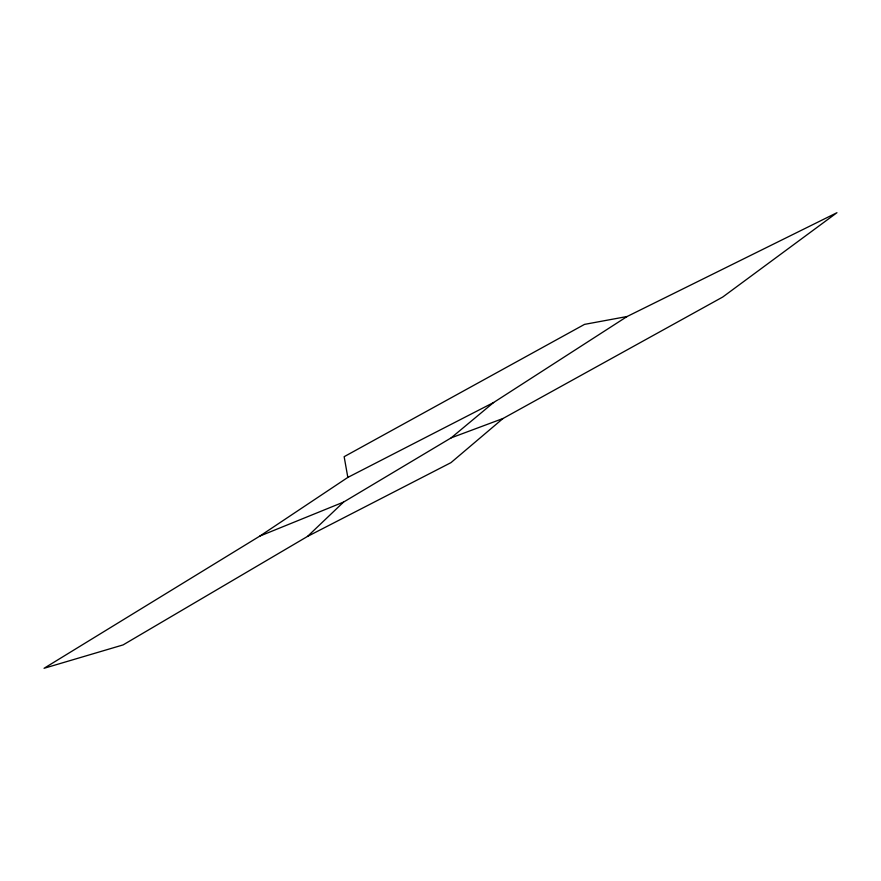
<?xml version="1.0" encoding="UTF-8"?>
<svg xmlns="http://www.w3.org/2000/svg" width="881" height="881" viewBox="0 0 881 881"><rect width="100%" height="100%" fill="white"/><g stroke="black" fill="none" stroke-linecap="round" stroke-linejoin="round"><path stroke-width="1.32" d="M493.624 402.507L347.83 477.414L259.807 536.1L44.05 668.294L123.087 644.914L307.491 536.441L343.535 502.104L451.16 437.857L493.624 402.507L627.107 316.51L836.95 212.706L722.75 297.018L503.029 418.486L451.16 437.857M503.029 418.486L450.962 462.646L307.491 536.441M259.807 536.1L343.535 502.104M627.107 316.51L584.521 324.384L344.152 456.688L347.83 477.414"/></g></svg>
